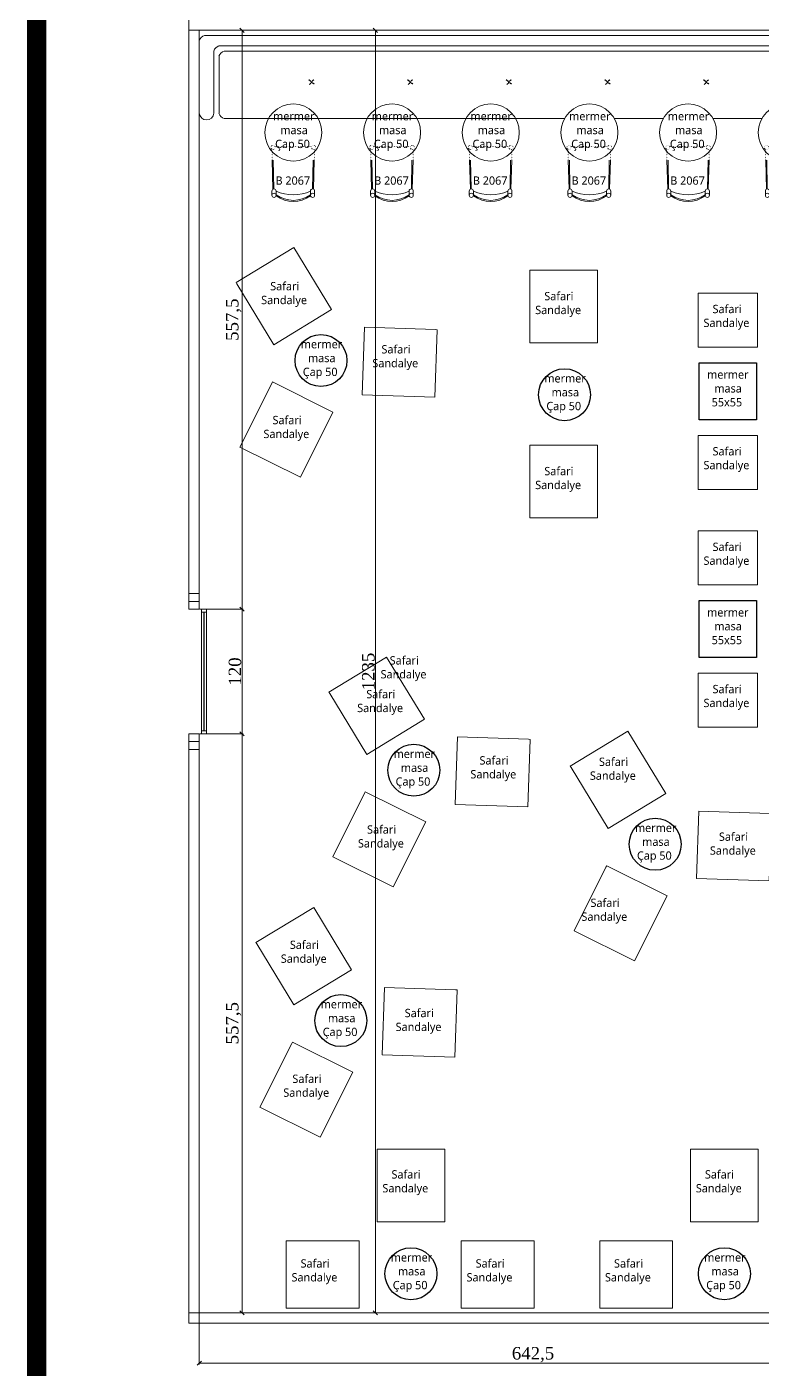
# Model space of a CAD drawing. Header units: millimetres. Extents: x 61675 to 66977, y 9453 to 12371.
# Drawn here: x 61675 to 62383, y 10105 to 11397 of the extents above; entities that cross this region are included whole.
import ezdxf
from ezdxf import colors
from ezdxf.entities.mleader import LeaderData, LeaderLine
from ezdxf.math import Vec2, Vec3

# ---------------------------------------------------------------- set-up
doc = ezdxf.new("R2010")
doc.units = ezdxf.units.MM
doc.header["$LTSCALE"] = 2
doc.header["$PDMODE"] = 2
doc.linetypes.add('DOT', pattern=[6.35, 0, -6.35])
doc.layers.get('0').update_dxf_attribs({"lineweight": 20})
for name, color, linetype, lineweight in [('SIVA', 4, 'Continuous', 15), ('t_cam', 140, 'Continuous', 20), ('t_demir', 103, 'Continuous', 20), ('t_doğrama', 142, 'Continuous', 13), ('t_olcu', 252, 'Continuous', 20), ('t_tefris', 44, 'Continuous', 25), ('t_tefrişoturum', 25, 'Continuous', 15), ('t_yazı', 7, 'Continuous', 25)]:
    doc.layers.add(name, color=color, linetype=linetype, lineweight=lineweight)
doc.layers.add('t_fayans', color=7, linetype='Continuous', lineweight=18, true_color=0xffff75)
doc.styles.add('A Tasarım_genel', font='GOTHIC.TTF', dxfattribs={"width": 0.7, "height": 70})
doc.styles.get("Standard").update_dxf_attribs({"font": 'times.ttf', "height": 12})
doc.dimstyles.new('olcu50', dxfattribs={"dimtxt": 13, "dimasz": 4, "dimexe": 1.25, "dimexo": 0.625, "dimtad": 1, "dimtxsty": 'Standard', "dimblk": 'OBLIQUE', "dimcen": 2.5, "dimclrd": 256, "dimclre": 256, "dimclrt": 7, "dimadec": 0, "dimazin": 0, "dimtfac": 1, "dimtmove": 0, "dimatfit": 3, "dimldrblk": 'OBLIQUE', "dimfxl": 1, "dimlwd": -1, "dimlwe": -1, "dimarcsym": 0})

# ---------------------------------------------------------------- blocks, each defined once
blk = doc.blocks.new('HSAN')
at = {"layer": 't_tefrişoturum'}
for p, q in [((-22.5, 47.1), (-22.5, 43)), ((-22.2, 13.2), (-21.5, 41.3)), ((-21.2, 13.2), (-20.6, 41)), ((-18.5, 47.1), (-18.5, 43)), ((14.6, 47.1), (14.6, 43)), ((16.7, 41), (17.3, 13.2)), ((17.6, 41.3), (18.3, 13.2)), ((18.6, 47.1), (18.6, 43))]:
    blk.add_line(p, q, dxfattribs=at)
at = {"layer": 't_tefrişoturum', "color": 252, "linetype": 'DOT', "ltscale": 0.06}
for p, q in [((-22.5, 2.8), (-22.2, 13.2)), ((18.3, 13.2), (18.6, 2.8)), ((15.9, 0), (-19.8, 0))]:
    blk.add_line(p, q, dxfattribs=at)
at = {"layer": 't_tefrişoturum'}
for centre in [(-20.5, 47.1), (16.6, 47.1)]:
    blk.add_circle(centre, 2, dxfattribs=at)
at = {"layer": 't_tefrişoturum', "color": 252, "linetype": 'DOT', "ltscale": 0.06}
for centre in [(-21.5, 1), (17.6, 1)]:
    blk.add_circle(centre, 2, dxfattribs=at)
at = {"layer": 't_tefrişoturum'}
for centre, radius, start, end in [((-1.9, 24.3), 28.7, 54.5581, 125.4419), ((-1.9, 24.1), 27.9, 53.5535, 126.4465), ((-20.5, 43), 2, 180, 0), ((-1.9, 6.2), 40.4, 65.8377, 114.1623), ((16.6, 43), 2, 180, 0)]:
    blk.add_arc(centre, radius, start, end, dxfattribs=at)
blk = doc.blocks.new('ön_bahce_sedir')
at = {"layer": 't_tefrişoturum', "linetype": 'Continuous'}
for p, q in [((-75, 466.2), (-5, 466.2)), ((0, -161.2), (0, 461.2)), ((-80, 114.7), (-80, 442.2)), ((-75, 452.2), (-15, 452.2)), ((-75, 447.2), (-20, 447.2)), ((-15, -142.2), (-15, 442.2)), ((-10, -147.2), (-10, 447.2)), ((-80, 19.7), (-80, 66.8)), ((-80, -75.3), (-80, -28.2)), ((-80, -142.2), (-80, -123.2)), ((-75, -147.2), (-20, -147.2)), ((-75, -152.2), (-15, -152.2)), ((-75, -166.2), (-5, -166.2))]:
    blk.add_line(p, q, dxfattribs=at)
at = {"layer": 't_tefrişoturum', "linetype": 'Continuous', "extrusion": (0, 0, -1)}
for points in [[(45.8, 358.7), (45.8, 358.7), (46.2, 359), (46.6, 359.5), (46.9, 359.9), (47.2, 360.3), (47, 359.9), (46.8, 359.5), (46.4, 359.1), (45.8, 358.7)], [(45.5, 357.4), (45.7, 357.3), (45.9, 357.2), (46.1, 357), (46.2, 356.7), (46.3, 356.5), (46.4, 356.2), (46.5, 355.9), (46.6, 355.6), (46.5, 355.8), (46.4, 356.1), (46.3, 356.3), (46.1, 356.5), (46, 356.8), (45.8, 357), (45.7, 357.2), (45.5, 357.4)], [(44.5, 358.3), (44.5, 358.3), (44.6, 358.3), (44.6, 358.5), (44.8, 358.5), (45, 358.6), (45.2, 358.6), (45.3, 358.5), (45.4, 358.4), (45.4, 358.4), (45.4, 358.2), (45.4, 358), (45.3, 357.9), (45.1, 357.8), (44.9, 357.9), (44.7, 357.9), (44.6, 358.1), (44.5, 358.3)], [(44.3, 357.7), (44.3, 357.7), (43.8, 357.3), (43.4, 356.8), (43.1, 356.4), (42.9, 355.9), (43.1, 356.5), (43.4, 356.9), (43.8, 357.4), (44.3, 357.7)], [(44.2, 358.9), (44, 359), (43.7, 359.2), (43.6, 359.5), (43.4, 359.7), (43.3, 359.9), (43.1, 360.2), (42.9, 360.5), (42.8, 360.8), (43, 360.5), (43.2, 360.2), (43.3, 359.9), (43.5, 359.7), (43.6, 359.5), (43.9, 359.3), (44, 359), (44.2, 358.9)], [(45.8, 263.7), (45.8, 263.7), (46.2, 264), (46.6, 264.5), (46.9, 264.9), (47.2, 265.3), (47, 264.9), (46.8, 264.5), (46.4, 264.1), (45.8, 263.7)], [(45.5, 262.4), (45.7, 262.3), (45.9, 262.2), (46.1, 262), (46.2, 261.7), (46.3, 261.5), (46.4, 261.2), (46.5, 260.9), (46.6, 260.6), (46.5, 260.8), (46.4, 261.1), (46.3, 261.3), (46.1, 261.5), (46, 261.8), (45.8, 262), (45.7, 262.2), (45.5, 262.4)], [(44.5, 263.3), (44.5, 263.3), (44.6, 263.3), (44.6, 263.5), (44.8, 263.5), (45, 263.6), (45.2, 263.6), (45.3, 263.5), (45.4, 263.4), (45.4, 263.4), (45.4, 263.2), (45.4, 263), (45.3, 262.9), (45.1, 262.8), (44.9, 262.9), (44.7, 262.9), (44.6, 263.1), (44.5, 263.3)], [(44.3, 262.7), (44.3, 262.7), (43.8, 262.3), (43.4, 261.8), (43.1, 261.4), (42.9, 260.9), (43.1, 261.5), (43.4, 261.9), (43.8, 262.4), (44.3, 262.7)], [(44.2, 263.9), (44, 264), (43.7, 264.2), (43.6, 264.5), (43.4, 264.7), (43.3, 264.9), (43.1, 265.2), (42.9, 265.5), (42.8, 265.8), (43, 265.5), (43.2, 265.2), (43.3, 264.9), (43.5, 264.7), (43.6, 264.5), (43.9, 264.3), (44, 264), (44.2, 263.9)], [(45.8, 168.7), (45.8, 168.7), (46.2, 169), (46.6, 169.5), (46.9, 169.9), (47.2, 170.3), (47, 169.9), (46.8, 169.5), (46.4, 169.1), (45.8, 168.7)], [(44.5, 168.3), (44.5, 168.3), (44.6, 168.3), (44.6, 168.5), (44.8, 168.5), (45, 168.6), (45.2, 168.6), (45.3, 168.5), (45.4, 168.4), (45.4, 168.4), (45.4, 168.2), (45.4, 168), (45.3, 167.9), (45.1, 167.8), (44.9, 167.9), (44.7, 167.9), (44.6, 168.1), (44.5, 168.3)], [(44.2, 168.9), (44, 169), (43.7, 169.2), (43.6, 169.5), (43.4, 169.7), (43.3, 169.9), (43.1, 170.2), (42.9, 170.5), (42.8, 170.8), (43, 170.5), (43.2, 170.2), (43.3, 169.9), (43.5, 169.7), (43.6, 169.5), (43.9, 169.3), (44, 169), (44.2, 168.9)], [(45.5, 167.4), (45.7, 167.3), (45.9, 167.2), (46.1, 167), (46.2, 166.7), (46.3, 166.5), (46.4, 166.2), (46.5, 165.9), (46.6, 165.6), (46.5, 165.8), (46.4, 166.1), (46.3, 166.3), (46.1, 166.5), (46, 166.8), (45.8, 167), (45.7, 167.2), (45.5, 167.4)], [(44.3, 167.7), (44.3, 167.7), (43.8, 167.3), (43.4, 166.8), (43.1, 166.4), (42.9, 165.9), (43.1, 166.5), (43.4, 166.9), (43.8, 167.4), (44.3, 167.7)], [(45.8, 73.7), (45.8, 73.7), (46.2, 74), (46.6, 74.5), (46.9, 74.9), (47.2, 75.3), (47, 74.9), (46.8, 74.5), (46.4, 74.1), (45.8, 73.7)], [(45.5, 72.4), (45.7, 72.3), (45.9, 72.2), (46.1, 72), (46.2, 71.7), (46.3, 71.5), (46.4, 71.2), (46.5, 70.9), (46.6, 70.6), (46.5, 70.8), (46.4, 71.1), (46.3, 71.3), (46.1, 71.5), (46, 71.8), (45.8, 72), (45.7, 72.2), (45.5, 72.4)], [(44.5, 73.3), (44.5, 73.3), (44.6, 73.3), (44.6, 73.5), (44.8, 73.5), (45, 73.6), (45.2, 73.6), (45.3, 73.5), (45.4, 73.4), (45.4, 73.4), (45.4, 73.2), (45.4, 73), (45.3, 72.9), (45.1, 72.8), (44.9, 72.9), (44.7, 72.9), (44.6, 73.1), (44.5, 73.3)], [(44.3, 72.7), (44.3, 72.7), (43.8, 72.3), (43.4, 71.8), (43.1, 71.4), (42.9, 70.9), (43.1, 71.5), (43.4, 71.9), (43.8, 72.4), (44.3, 72.7)], [(44.2, 73.9), (44, 74), (43.7, 74.2), (43.6, 74.5), (43.4, 74.7), (43.3, 74.9), (43.1, 75.2), (42.9, 75.5), (42.8, 75.8), (43, 75.5), (43.2, 75.2), (43.3, 74.9), (43.5, 74.7), (43.6, 74.5), (43.9, 74.3), (44, 74), (44.2, 73.9)], [(45.8, -21.3), (45.8, -21.3), (46.2, -21), (46.6, -20.5), (46.9, -20.1), (47.2, -19.7), (47, -20.1), (46.8, -20.5), (46.4, -20.9), (45.8, -21.3)], [(45.5, -22.6), (45.7, -22.7), (45.9, -22.8), (46.1, -23), (46.2, -23.3), (46.3, -23.5), (46.4, -23.8), (46.5, -24.1), (46.6, -24.4), (46.5, -24.2), (46.4, -23.9), (46.3, -23.7), (46.1, -23.5), (46, -23.2), (45.8, -23), (45.7, -22.8), (45.5, -22.6)], [(44.5, -21.7), (44.5, -21.7), (44.6, -21.7), (44.6, -21.5), (44.8, -21.5), (45, -21.4), (45.2, -21.4), (45.3, -21.5), (45.4, -21.6), (45.4, -21.6), (45.4, -21.8), (45.4, -22), (45.3, -22.1), (45.1, -22.2), (44.9, -22.1), (44.7, -22.1), (44.6, -21.9), (44.5, -21.7)], [(44.3, -22.3), (44.3, -22.3), (43.8, -22.7), (43.4, -23.2), (43.1, -23.6), (42.9, -24.1), (43.1, -23.5), (43.4, -23.1), (43.8, -22.6), (44.3, -22.3)], [(44.2, -21.1), (44, -21), (43.7, -20.8), (43.6, -20.5), (43.4, -20.3), (43.3, -20.1), (43.1, -19.8), (42.9, -19.5), (42.8, -19.2), (43, -19.5), (43.2, -19.8), (43.3, -20.1), (43.5, -20.3), (43.6, -20.5), (43.9, -20.7), (44, -21), (44.2, -21.1)], [(45.8, -104.8), (45.8, -104.8), (46.2, -104.5), (46.6, -104), (46.9, -103.6), (47.2, -103.2), (47, -103.6), (46.8, -104), (46.4, -104.4), (45.8, -104.8)], [(44.2, -104.6), (44, -104.5), (43.7, -104.3), (43.6, -104), (43.4, -103.8), (43.3, -103.6), (43.1, -103.3), (42.9, -103), (42.8, -102.7), (43, -103), (43.2, -103.3), (43.3, -103.6), (43.5, -103.8), (43.6, -104), (43.9, -104.2), (44, -104.5), (44.2, -104.6)], [(45.5, -106.1), (45.7, -106.2), (45.9, -106.3), (46.1, -106.5), (46.2, -106.8), (46.3, -107), (46.4, -107.3), (46.5, -107.6), (46.6, -107.9), (46.5, -107.7), (46.4, -107.4), (46.3, -107.2), (46.1, -107), (46, -106.7), (45.8, -106.5), (45.7, -106.3), (45.5, -106.1)], [(44.5, -105.2), (44.5, -105.2), (44.6, -105.2), (44.6, -105), (44.8, -105), (45, -104.9), (45.2, -104.9), (45.3, -105), (45.4, -105.1), (45.4, -105.1), (45.4, -105.3), (45.4, -105.5), (45.3, -105.6), (45.1, -105.7), (44.9, -105.6), (44.7, -105.6), (44.6, -105.4), (44.5, -105.2)], [(44.3, -105.8), (44.3, -105.8), (43.8, -106.2), (43.4, -106.7), (43.1, -107.1), (42.9, -107.6), (43.1, -107), (43.4, -106.6), (43.8, -106.1), (44.3, -105.8)]]:
    blk.add_lwpolyline(points, dxfattribs=at)
at = {"layer": 't_tefrişoturum', "linetype": 'Continuous'}
for centre in [(-93.5, 375.7), (-93.5, 280.7), (-93.5, 185.7), (-93.5, 90.7), (-93.5, -4.3), (-93.5, -99.3)]:
    blk.add_circle(centre, 27.5, dxfattribs=at)
for centre, radius, start, end in [((-74.3, 459.2), 7.03, 95.3885, 264.6115), ((-7.6, 458.7), 7.99, 18.7207, 71.2793), ((-72.4, 439.7), 7.99, 108.7207, 161.2793), ((-22.6, 439.7), 7.99, 18.7207, 71.2793), ((-17.6, 444.7), 7.99, 18.7207, 71.2793), ((-74.3, -159.2), 7.03, 95.3885, 264.6115), ((-72.4, -139.7), 7.99, 198.7207, 251.2793), ((-22.6, -139.7), 7.99, 288.7207, 341.2793), ((-17.6, -144.7), 7.99, 288.7207, 341.2793), ((-7.6, -158.7), 7.99, 288.7207, 341.2793)]:
    blk.add_arc(centre, radius, start, end, dxfattribs=at)
at = {"layer": 't_tefrişoturum', "extrusion": (0, 0, -1), "rotation": 270}
for p in [(106.8, 373.8), (106.8, 278.8), (106.8, 183.8), (106.8, 88.8), (106.8, -6.2), (106.8, -101.2)]:
    blk.add_blockref('HSAN', p, dxfattribs=at)
blk = doc.blocks.new('_Oblique')
at = {"color": 0, "linetype": 'ByBlock', "lineweight": -2}
blk.add_line((-0.5, -0.5), (0.5, 0.5), dxfattribs=at)
blk = doc.blocks.new('*D2415')
at = {"layer": 'DEFPOINTS', "color": 0, "transparency": 16777216}
for p in [(61841.2, 10166.4), (62483.7, 10166.4), (61841.2, 10110.4)]:
    blk.add_point(p, dxfattribs=at)
at = {"layer": 't_olcu', "transparency": 16777216}
for p, q in [((61841.2, 10165.8), (61841.2, 10109.1)), ((62483.7, 10165.8), (62483.7, 10109.1)), ((62483.7, 10110.4), (61841.2, 10110.4))]:
    blk.add_line(p, q, dxfattribs=at)
at = {"layer": 't_olcu', "transparency": 16777216, "xscale": 4, "yscale": 4, "zscale": 4, "rotation": 180}
blk.add_blockref('_Oblique', (61841.2, 10110.4), dxfattribs=at)
at = {"layer": 't_olcu', "transparency": 16777216, "xscale": 4, "yscale": 4, "zscale": 4}
blk.add_blockref('_Oblique', (62483.7, 10110.4), dxfattribs=at)
at = {"layer": 't_olcu', "color": 7, "transparency": 16777216, "insert": (62162.5, 10118.5), "char_height": 12, "attachment_point": 5}
blk.add_mtext('642,5', dxfattribs=at)
blk = doc.blocks.new('*D2416')
at = {"layer": 'DEFPOINTS', "color": 0, "transparency": 16777216}
for p in [(62010.7, 11393.9), (62141.2, 11393.9), (62141.2, 10158.9)]:
    blk.add_point(p, dxfattribs=at)
at = {"layer": 't_olcu', "transparency": 16777216}
for p, q in [((62140.6, 11393.9), (62009.5, 11393.9)), ((62010.7, 10158.9), (62010.7, 11393.9)), ((62140.6, 10158.9), (62009.5, 10158.9))]:
    blk.add_line(p, q, dxfattribs=at)
at = {"layer": 't_olcu', "transparency": 16777216, "xscale": 4, "yscale": 4, "zscale": 4}
for p, rotation in [((62010.7, 11393.9), 90), ((62010.7, 10158.9), 270)]:
    blk.add_blockref('_Oblique', p, dxfattribs=dict(at, rotation=rotation))
at = {"layer": 't_olcu', "color": 7, "transparency": 16777216, "insert": (62004, 10776.4), "char_height": 12, "attachment_point": 5, "rotation": 90}
blk.add_mtext('1235', dxfattribs=at)
blk = doc.blocks.new('*D2428')
at = {"layer": 'DEFPOINTS', "color": 0, "transparency": 16777216}
for p in [(61848.2, 10836.4), (61882.4, 10836.4), (61848.2, 10716.4)]:
    blk.add_point(p, dxfattribs=at)
at = {"layer": 't_olcu', "transparency": 16777216}
for p, q in [((61848.8, 10836.4), (61883.6, 10836.4)), ((61882.4, 10716.4), (61882.4, 10836.4)), ((61848.8, 10716.4), (61883.6, 10716.4))]:
    blk.add_line(p, q, dxfattribs=at)
at = {"layer": 't_olcu', "transparency": 16777216, "xscale": 4, "yscale": 4, "zscale": 4}
for p, rotation in [((61882.4, 10836.4), 90), ((61882.4, 10716.4), 270)]:
    blk.add_blockref('_Oblique', p, dxfattribs=dict(at, rotation=rotation))
at = {"layer": 't_olcu', "color": 7, "transparency": 16777216, "insert": (61875.6, 10776.4), "char_height": 12, "attachment_point": 5, "rotation": 90}
blk.add_mtext('120', dxfattribs=at)
blk = doc.blocks.new('*D2429')
at = {"layer": 'DEFPOINTS', "color": 0, "transparency": 16777216}
for p in [(61841.2, 11393.9), (61882.4, 11393.9), (61841.2, 10836.4)]:
    blk.add_point(p, dxfattribs=at)
at = {"layer": 't_olcu', "transparency": 16777216}
for p, q in [((61841.8, 11393.9), (61883.6, 11393.9)), ((61882.4, 10836.4), (61882.4, 11393.9)), ((61841.8, 10836.4), (61883.6, 10836.4))]:
    blk.add_line(p, q, dxfattribs=at)
at = {"layer": 't_olcu', "transparency": 16777216, "xscale": 4, "yscale": 4, "zscale": 4}
for p, rotation in [((61882.4, 11393.9), 90), ((61882.4, 10836.4), 270)]:
    blk.add_blockref('_Oblique', p, dxfattribs=dict(at, rotation=rotation))
at = {"layer": 't_olcu', "color": 7, "transparency": 16777216, "insert": (61874.3, 11115.2), "char_height": 12, "attachment_point": 5, "rotation": 90}
blk.add_mtext('557,5', dxfattribs=at)
blk = doc.blocks.new('*D2430')
at = {"layer": 'DEFPOINTS', "color": 0, "transparency": 16777216}
for p in [(61841.2, 10716.4), (61841.2, 10158.9), (61882.4, 10158.9)]:
    blk.add_point(p, dxfattribs=at)
at = {"layer": 't_olcu', "transparency": 16777216}
for p, q in [((61841.8, 10716.4), (61883.6, 10716.4)), ((61882.4, 10716.4), (61882.4, 10158.9)), ((61841.8, 10158.9), (61883.6, 10158.9))]:
    blk.add_line(p, q, dxfattribs=at)
at = {"layer": 't_olcu', "transparency": 16777216, "xscale": 4, "yscale": 4, "zscale": 4}
for p, rotation in [((61882.4, 10716.4), 90), ((61882.4, 10158.9), 270)]:
    blk.add_blockref('_Oblique', p, dxfattribs=dict(at, rotation=rotation))
at = {"layer": 't_olcu', "color": 7, "transparency": 16777216, "insert": (61874.3, 10437.7), "char_height": 12, "attachment_point": 5, "rotation": 90}
blk.add_mtext('557,5', dxfattribs=at)

msp = doc.modelspace()

# ---------------------------------------------------------------- linework, layer by layer
for p, q in [((61831.205, 11403.911), (61831.205, 11393.911)), ((62476.205, 11393.911), (61831.205, 11393.911)), ((61831.205, 10158.911), (62473.705, 10158.911)), ((61831.205, 10158.911), (61831.205, 10148.911)), ((61831.205, 10148.911), (62473.705, 10148.911))]:
    msp.add_line(p, q)
at = {"color": 252, "const_width": 18.717}
msp.add_lwpolyline([(61684.583, 9461.991), (61684.583, 12362.029), (66967.568, 12362.029), (66967.568, 9461.991)], close=True, dxfattribs=at)
at = {"layer": 'SIVA'}
for p, q in [((61831.205, 10851.411), (61841.205, 10851.411)), ((61831.205, 10843.911), (61841.205, 10843.911)), ((61831.205, 10836.411), (61841.205, 10836.411)), ((61848.205, 10836.411), (61843.205, 10836.411)), ((61843.205, 10836.411), (61843.205, 10716.411)), ((61848.205, 10833.411), (61843.205, 10833.411)), ((61848.205, 10716.411), (61848.205, 10836.411)), ((61831.205, 10716.411), (61841.205, 10716.411)), ((61843.205, 10719.411), (61848.205, 10719.411)), ((61843.205, 10716.411), (61848.205, 10716.411)), ((61831.205, 10708.911), (61841.205, 10708.911)), ((61831.205, 10701.411), (61841.205, 10701.411))]:
    msp.add_line(p, q, dxfattribs=at)
at = {"layer": 't_cam', "ltscale": 0.5}
for p, q in [((61845.455, 10833.411), (61845.455, 10719.411)), ((61845.705, 10833.411), (61845.705, 10719.411)), ((61845.955, 10833.411), (61845.955, 10719.411))]:
    msp.add_line(p, q, dxfattribs=at)
at = {"layer": 't_doğrama', "ltscale": 0.5}
for points in [[(61831.205, 11393.911), (61831.205, 10836.411)], [(61841.205, 11393.911), (61841.205, 10836.411)], [(61831.205, 10716.411), (61831.205, 10158.911)], [(61841.205, 10716.411), (61841.205, 10158.911)]]:
    msp.add_lwpolyline(points, dxfattribs=at)
at = {"layer": 't_tefris', "linetype": 'Continuous'}
for points in [[(62377.567, 11018.788), (62322.567, 11018.788), (62322.567, 11073.788), (62377.567, 11073.788), (62377.567, 11018.788)], [(62377.567, 10789.779), (62322.567, 10789.779), (62322.567, 10844.779), (62377.567, 10844.779), (62377.567, 10789.779)]]:
    msp.add_lwpolyline(points, dxfattribs=at)
for centre in [(61958.369, 11075.852), (62192.832, 11042.946), (62047.731, 10681.351), (62280.074, 10610.079), (61977.526, 10440.277), (62044.97, 10196.456), (62346.708, 10196.456)]:
    msp.add_circle(centre, 25, dxfattribs=at)
at = {"layer": 't_tefrişoturum'}
for points in [[(61876.635, 11150.9), (61932.176, 11184.668), (61968.541, 11124.855), (61913.001, 11091.088), (61877.415, 11149.619)], [(62159.582, 11162.946), (62224.582, 11162.946), (62224.582, 11092.946), (62159.582, 11092.946), (62159.582, 11161.446)], [(62378.567, 11088.788), (62321.567, 11088.788), (62321.567, 11140.788), (62378.567, 11140.788), (62378.567, 11088.788)], [(62070.252, 11105.553), (62068.124, 11040.588), (61998.162, 11042.88), (62000.29, 11107.845), (62068.753, 11105.602)], [(61911.7, 11055.194), (61969.836, 11026.121), (61938.527, 10963.513), (61880.391, 10992.586), (61911.029, 11053.852)], [(62378.567, 10951.788), (62321.567, 10951.788), (62321.567, 11003.788), (62378.567, 11003.788), (62378.567, 10951.788)], [(62159.582, 10994.446), (62224.582, 10994.446), (62224.582, 10924.446), (62159.582, 10924.446), (62159.582, 10992.946)], [(62378.567, 10859.779), (62321.567, 10859.779), (62321.567, 10911.779), (62378.567, 10911.779), (62378.567, 10859.779)], [(61965.997, 10756.399), (62021.538, 10790.167), (62057.903, 10730.354), (62002.363, 10696.587), (61966.777, 10755.118)], [(62378.567, 10722.779), (62321.567, 10722.779), (62321.567, 10774.779), (62378.567, 10774.779), (62378.567, 10722.779)], [(62198.341, 10685.127), (62253.881, 10718.894), (62290.247, 10659.082), (62234.706, 10625.314), (62199.12, 10683.845)], [(62159.615, 10711.052), (62157.486, 10646.087), (62087.524, 10648.379), (62089.652, 10713.344), (62158.115, 10711.101)], [(62001.063, 10660.692), (62059.198, 10631.62), (62027.889, 10569.012), (61969.753, 10598.085), (62000.392, 10659.351)], [(62391.958, 10639.779), (62389.83, 10574.814), (62319.867, 10577.106), (62321.995, 10642.071), (62390.459, 10639.828)], [(62233.406, 10589.42), (62291.542, 10560.347), (62260.233, 10497.739), (62202.097, 10526.812), (62232.735, 10588.078)], [(61895.792, 10515.325), (61951.332, 10549.093), (61987.698, 10489.28), (61932.157, 10455.512), (61896.571, 10514.043)], [(62089.409, 10469.978), (62087.281, 10405.013), (62017.318, 10407.304), (62019.447, 10472.27), (62087.91, 10470.027)], [(61930.857, 10419.618), (61988.993, 10390.546), (61957.684, 10327.938), (61899.548, 10357.01), (61930.186, 10418.277)], [(62077.47, 10246.456), (62012.47, 10246.456), (62012.47, 10316.456), (62077.47, 10316.456), (62077.47, 10247.956)], [(62379.208, 10246.456), (62314.208, 10246.456), (62314.208, 10316.456), (62379.208, 10316.456), (62379.208, 10247.956)], [(61924.97, 10163.206), (61924.97, 10228.206), (61994.97, 10228.206), (61994.97, 10163.206), (61926.47, 10163.206)], [(62093.47, 10163.206), (62093.47, 10228.206), (62163.47, 10228.206), (62163.47, 10163.206), (62094.97, 10163.206)], [(62226.708, 10163.206), (62226.708, 10228.206), (62296.708, 10228.206), (62296.708, 10163.206), (62228.208, 10163.206)]]:
    msp.add_lwpolyline(points, close=True, dxfattribs=at)

# ---------------------------------------------------------------- block references
at = {"layer": 't_demir', "rotation": 89.99999999999999}
msp.add_blockref('ön_bahce_sedir', (62307.455, 11388.911), dxfattribs=at)

# ---------------------------------------------------------------- texts
at = {"layer": 't_yazı', "char_height": 8, "width": 43.28707, "attachment_point": 4}
for s, insert in [('\\pi1.25435;{\\fLucida Sans Unicode|b0|i0|c162|p34;mermer \\P\\pi8.2084;masa \\P\\pi3.15164;Çap 50}', (61911.04, 11296.462)), ('\\pi1.25435;{\\fLucida Sans Unicode|b0|i0|c162|p34;mermer \\P\\pi8.2084;masa \\P\\pi3.15164;Çap 50}', (62006.04, 11296.462)), ('\\pi1.25435;{\\fLucida Sans Unicode|b0|i0|c162|p34;mermer \\P\\pi8.2084;masa \\P\\pi3.15164;Çap 50}', (62101.04, 11296.462)), ('\\pi1.25435;{\\fLucida Sans Unicode|b0|i0|c162|p34;mermer \\P\\pi8.2084;masa \\P\\pi3.15164;Çap 50}', (62196.04, 11296.462)), ('\\pi1.25435;{\\fLucida Sans Unicode|b0|i0|c162|p34;mermer \\P\\pi8.2084;masa \\P\\pi3.15164;Çap 50}', (62291.04, 11296.462)), ('\\pi3.55705;{\\fLucida Sans Unicode|b0|i0|c162|p34;B 2067}', (61911.04, 11249.111)), ('\\pi3.55705;{\\fLucida Sans Unicode|b0|i0|c162|p34;B 2067}', (62006.04, 11249.111)), ('\\pi3.55705;{\\fLucida Sans Unicode|b0|i0|c162|p34;B 2067}', (62101.04, 11249.111)), ('\\pi3.55705;{\\fLucida Sans Unicode|b0|i0|c162|p34;B 2067}', (62196.04, 11249.111)), ('\\pi3.55705;{\\fLucida Sans Unicode|b0|i0|c162|p34;B 2067}', (62291.04, 11249.111)), ('\\pi7.45435;{\\fLucida Sans Unicode|b0|i0|c162|p34;Safari \\P\\pi-1.2889;Sandalye}', (61902.055, 11139.473)), ('\\pi7.45435;{\\fLucida Sans Unicode|b0|i0|c162|p34;Safari \\P\\pi-1.2889;Sandalye}', (62165.904, 11129.889)), ('\\pi7.45435;{\\fLucida Sans Unicode|b0|i0|c162|p34;Safari \\P\\pi-1.2889;Sandalye}', (62327.889, 11117.481)), ('\\pi1.25435;{\\fLucida Sans Unicode|b0|i0|c162|p34;mermer \\P\\pi8.2084;masa \\P\\pi3.15164;Çap 50}', (61937.704, 11076.939)), ('\\pi7.45435;{\\fLucida Sans Unicode|b0|i0|c162|p34;Safari \\P\\pi-1.2889;Sandalye}', (62009.131, 11078.677)), ('\\pi1.25435;{\\fLucida Sans Unicode|b0|i0|c162|p34;mermer \\P\\pi8.2084;masa \\P\\pi3.15164;Çap 50}', (62172.167, 11044.033)), ('\\pi1.25435;{\\fLucida Sans Unicode|b0|i0|c162|p34;mermer \\P\\pi8.2084;masa \\P\\pi5.57867;55x55}', (62328.889, 11048.981)), ('\\pi7.45435;{\\fLucida Sans Unicode|b0|i0|c162|p34;Safari \\P\\pi-1.2889;Sandalye}', (61904.276, 11010.516)), ('\\pi7.45435;{\\fLucida Sans Unicode|b0|i0|c162|p34;Safari \\P\\pi-1.2889;Sandalye}', (62327.889, 10980.481)), ('\\pi7.45435;{\\fLucida Sans Unicode|b0|i0|c162|p34;Safari \\P\\pi-1.2889;Sandalye}', (62165.904, 10961.389)), ('\\pi7.45435;{\\fLucida Sans Unicode|b0|i0|c162|p34;Safari \\P\\pi-1.2889;Sandalye}', (62327.889, 10888.472)), ('\\pi1.25435;{\\fLucida Sans Unicode|b0|i0|c162|p34;mermer \\P\\pi8.2084;masa \\P\\pi5.57867;55x55}', (62328.889, 10819.972)), ('\\pi7.45435;{\\fLucida Sans Unicode|b0|i0|c162|p34;Safari \\P\\pi-1.2889;Sandalye}', (62017.059, 10779.104)), ('\\pi7.45435;{\\fLucida Sans Unicode|b0|i0|c162|p34;Safari \\P\\pi-1.2889;Sandalye}', (61994.527, 10746.637)), ('\\pi7.45435;{\\fLucida Sans Unicode|b0|i0|c162|p34;Safari \\P\\pi-1.2889;Sandalye}', (62327.889, 10751.472)), ('\\pi1.25435;{\\fLucida Sans Unicode|b0|i0|c162|p34;mermer \\P\\pi8.2084;masa \\P\\pi3.15164;Çap 50}', (62027.066, 10682.438)), ('\\pi7.45435;{\\fLucida Sans Unicode|b0|i0|c162|p34;Safari \\P\\pi-1.2889;Sandalye}', (62103.514, 10682.801)), ('\\pi7.45435;{\\fLucida Sans Unicode|b0|i0|c162|p34;Safari \\P\\pi-1.2889;Sandalye}', (62218.568, 10681.472)), ('\\pi7.45435;{\\fLucida Sans Unicode|b0|i0|c162|p34;Safari \\P\\pi-1.2889;Sandalye}', (61995.273, 10616.257)), ('\\pi1.25435;{\\fLucida Sans Unicode|b0|i0|c162|p34;mermer \\P\\pi8.2084;masa \\P\\pi3.15164;Çap 50}', (62259.409, 10611.165)), ('\\pi7.45435;{\\fLucida Sans Unicode|b0|i0|c162|p34;Safari \\P\\pi-1.2889;Sandalye}', (62334.064, 10609.35)), ('\\pi7.45435;{\\fLucida Sans Unicode|b0|i0|c162|p34;Safari \\P\\pi-1.2889;Sandalye}', (62210.38, 10545.665)), ('\\pi7.45435;{\\fLucida Sans Unicode|b0|i0|c162|p34;Safari \\P\\pi-1.2889;Sandalye}', (61920.978, 10505.236)), ('\\pi1.25435;{\\fLucida Sans Unicode|b0|i0|c162|p34;mermer \\P\\pi8.2084;masa \\P\\pi3.15164;Çap 50}', (61956.861, 10441.363)), ('\\pi7.45435;{\\fLucida Sans Unicode|b0|i0|c162|p34;Safari \\P\\pi-1.2889;Sandalye}', (62031.515, 10439.548)), ('\\pi7.45435;{\\fLucida Sans Unicode|b0|i0|c162|p34;Safari \\P\\pi-1.2889;Sandalye}', (61923.397, 10376.217)), ('\\pi7.45435;{\\fLucida Sans Unicode|b0|i0|c162|p34;Safari \\P\\pi-1.2889;Sandalye}', (62018.792, 10284.149)), ('\\pi7.45435;{\\fLucida Sans Unicode|b0|i0|c162|p34;Safari \\P\\pi-1.2889;Sandalye}', (62320.53, 10284.149)), ('\\pi1.25435;{\\fLucida Sans Unicode|b0|i0|c162|p34;mermer \\P\\pi8.2084;masa \\P\\pi3.15164;Çap 50}', (62024.305, 10197.543)), ('\\pi1.25435;{\\fLucida Sans Unicode|b0|i0|c162|p34;mermer \\P\\pi8.2084;masa \\P\\pi3.15164;Çap 50}', (62326.043, 10197.543)), ('\\pi7.45435;{\\fLucida Sans Unicode|b0|i0|c162|p34;Safari \\P\\pi-1.2889;Sandalye}', (61931.292, 10198.399)), ('\\pi7.45435;{\\fLucida Sans Unicode|b0|i0|c162|p34;Safari \\P\\pi-1.2889;Sandalye}', (62099.792, 10198.399)), ('\\pi7.45435;{\\fLucida Sans Unicode|b0|i0|c162|p34;Safari \\P\\pi-1.2889;Sandalye}', (62233.03, 10198.399))]:
    msp.add_mtext(s, dxfattribs=dict(at, insert=insert))

# ---------------------------------------------------------------- dimensions: what is measured, and where the dimension line sits
at = {"layer": 't_olcu'}
for base, p1, p2, picture, middle in [((61882.363, 11393.911), (61841.205, 10836.411), (61841.205, 11393.911), '*D2429', (61874.263, 11115.161)), ((62010.737, 11393.911), (62141.205, 10158.911), (62141.205, 11393.911), '*D2416', (62004.009, 10776.411)), ((61882.363, 10836.411), (61848.205, 10716.411), (61848.205, 10836.411), '*D2428', (61875.634, 10776.411)), ((61882.363, 10158.911), (61841.205, 10716.411), (61841.205, 10158.911), '*D2430', (61874.263, 10437.661))]:
    dim = msp.add_linear_dim(base=base, p1=p1, p2=p2, angle=90, dimstyle='olcu50', dxfattribs=at)
    dim.commit()
    dim.dimension.update_dxf_attribs({"geometry": picture, "text_midpoint": middle})
dim = msp.add_linear_dim(base=(61841.205, 10110.386), p1=(62483.705, 10166.411), p2=(61841.205, 10166.411), dimstyle='olcu50', dxfattribs=at)
dim.commit()
dim.dimension.update_dxf_attribs({"geometry": '*D2415', "text_midpoint": (62162.455, 10118.486)})

# ---------------------------------------------------------------- leaders
at = {"layer": 't_fayans', "ltscale": 0.1}
ml = msp.add_multileader_mtext('Standard', dxfattribs=at)
ml.set_content('{\\fTimes New Roman|b0|i0|c162|p18;\\W1;DOĞRAMALAR TENTE  PROJESİNE GÖRE NETLEŞECEKTİR}', color=256, style='A Tasarım_genel')
ml.set_leader_properties()
ml.build(insert=Vec2(0, 0))
ml.multileader.update_dxf_attribs({"text_right_attachment_type": 6, "dogleg_length": 27.003, "arrow_head_size": 5})
ctx = ml.context
ctx.base_point, ctx.char_height, ctx.arrow_head_size, ctx.landing_gap_size, ctx.plane_origin, ctx.plane_x_axis, ctx.plane_y_axis = Vec3(62092.378, 9917.992), 13, 5, 0.54, Vec3(62561.355, 10098.907), Vec3(0.99999998, 0.00018109), Vec3(-0.00018109, 0.99999998)
ctx.right_attachment, ctx.text_align_type = 6, 2
notes = []
notes.append((ctx, [(1, (1, 1, 0), (62295.626, 9909.701), (-0.99999998, -0.00018109), 33.635, [(0, [(62488.705, 10289.161)], 0, [])])]))
ctx.mtext.insert, ctx.mtext.text_direction, ctx.mtext.rotation, ctx.mtext.width, ctx.mtext.defined_height, ctx.mtext.alignment, ctx.mtext.flow_direction = Vec3(62261.447, 9926.35), Vec3(0.99999998, 0.00018109), 0.00018109, 170.01286, 90.457, 3, 5
for ctx, leaders in notes:
    for number, flags, end, landing, length, lines in leaders:
        leader = LeaderData()
        leader.index, (leader.has_last_leader_line, leader.has_dogleg_vector, leader.attachment_direction) = number, flags
        leader.last_leader_point, leader.dogleg_vector, leader.dogleg_length = Vec3(end), Vec3(landing), length
        for number, points, colour, breaks in lines:
            line = LeaderLine()
            line.index, line.vertices, line.color, line.breaks = number, Vec3.list(points), colors.encode_raw_color(colour), breaks
            leader.lines.append(line)
        ctx.leaders.append(leader)

doc.saveas('drawing.dxf')
